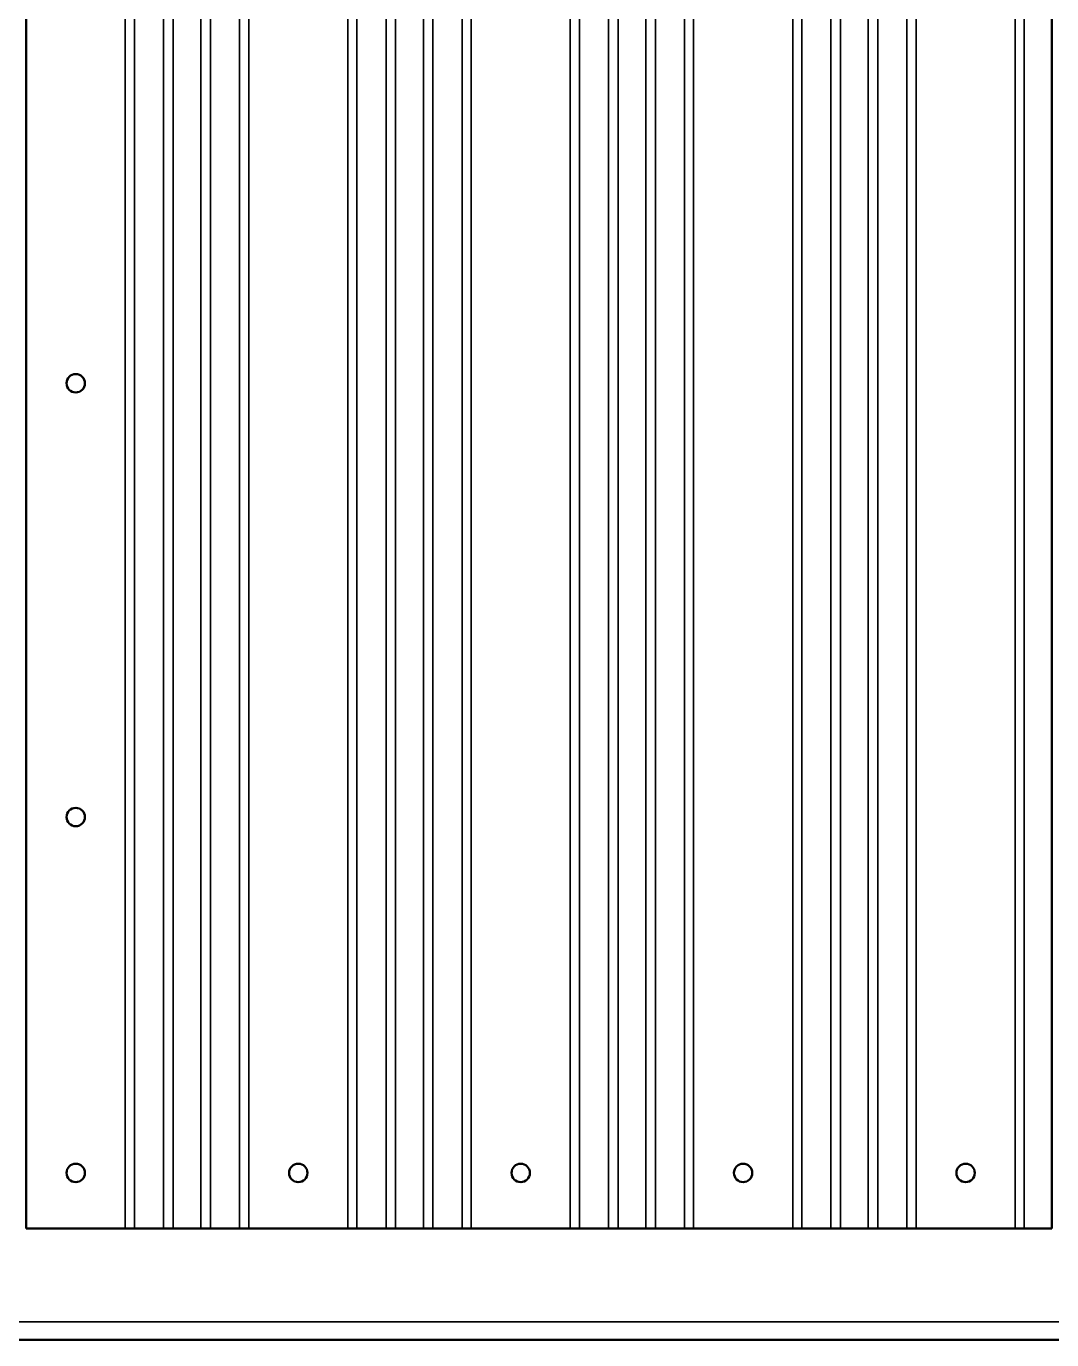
# Model space of a CAD drawing. Header units: millimetres. Extents: x 0 to 25230, y 0 to 17820.
# Drawn here: x 5399 to 6091, y 6593 to 7479 of the extents above; entities that cross this region are included whole.
import ezdxf

# ---------------------------------------------------------------- set-up
doc = ezdxf.new("R2010")
doc.units = ezdxf.units.MM
doc.header["$LTSCALE"] = 30
doc.layers.add('Видимые тонкие (ГОСТ)', color=7, linetype='Continuous', lineweight=35)
doc.layers.add('Видимый контур (ГОСТ)', color=7, linetype='Continuous', lineweight=50)

msp = doc.modelspace()

# ---------------------------------------------------------------- linework, layer by layer
at = {"layer": 'Видимые тонкие (ГОСТ)'}
for p, q in [((5465.8788, 8415.5684), (5465.8788, 6668.0684)), ((5472.0415, 8415.5684), (5472.0415, 6668.0684)), ((5491.6902, 8415.5684), (5491.6902, 6668.0684)), ((5498.0923, 8415.5684), (5498.0923, 6668.0684)), ((5516.877, 8415.5684), (5516.877, 6668.0684)), ((5523.2791, 8415.5684), (5523.2791, 6668.0684)), ((5542.9278, 8415.5684), (5542.9278, 6668.0684)), ((5549.0905, 8415.5684), (5549.0905, 6668.0684)), ((5615.8788, 8415.5684), (5615.8788, 6668.0684)), ((5622.0415, 8415.5684), (5622.0415, 6668.0684)), ((5641.6902, 8415.5684), (5641.6902, 6668.0684)), ((5648.0923, 8415.5684), (5648.0923, 6668.0684)), ((5666.877, 8415.5684), (5666.877, 6668.0684)), ((5673.2791, 8415.5684), (5673.2791, 6668.0684)), ((5692.9278, 8415.5684), (5692.9278, 6668.0684)), ((5699.0905, 8415.5684), (5699.0905, 6668.0684)), ((5765.8788, 8415.5684), (5765.8788, 6668.0684)), ((5772.0415, 8415.5684), (5772.0415, 6668.0684)), ((5791.6902, 8415.5684), (5791.6902, 6668.0684)), ((5798.0923, 8415.5684), (5798.0923, 6668.0684)), ((5816.877, 8415.5684), (5816.877, 6668.0684)), ((5823.2791, 8415.5684), (5823.2791, 6668.0684)), ((5842.9278, 8415.5684), (5842.9278, 6668.0684)), ((5849.0905, 8415.5684), (5849.0905, 6668.0684)), ((5915.8788, 8415.5684), (5915.8788, 6668.0684)), ((5922.0415, 8415.5684), (5922.0415, 6668.0684)), ((5941.6903, 8415.5684), (5941.6903, 6668.0684)), ((5948.0923, 8415.5684), (5948.0923, 6668.0684)), ((5966.877, 8415.5684), (5966.877, 6668.0684)), ((5973.2792, 6668.0684), (5973.2792, 8415.5684)), ((5992.9264, 8415.5684), (5992.9264, 6668.0684)), ((5999.0893, 8415.5684), (5999.0893, 6668.0684)), ((6065.9417, 8415.5684), (6065.9417, 6668.0684)), ((6072.0456, 8415.5684), (6072.0456, 6668.0684)), ((6103.5225, 6605.0684), (2928.8966, 6605.0684))]:
    msp.add_line(p, q, dxfattribs=at)
at = {"layer": 'Видимый контур (ГОСТ)'}
for p, q in [((5399.0905, 8453.0684), (5399.0905, 6668.0684)), ((6090.5397, 8415.5684), (6090.5397, 6668.0684)), ((5465.8788, 6668.0684), (5399.0905, 6668.0684)), ((5472.0415, 6668.0684), (5465.8788, 6668.0684)), ((5491.6902, 6668.0684), (5472.0415, 6668.0684)), ((5491.6902, 6668.0684), (5498.0923, 6668.0684)), ((5516.877, 6668.0684), (5498.0923, 6668.0684)), ((5516.877, 6668.0684), (5523.2791, 6668.0684)), ((5542.9278, 6668.0684), (5523.2791, 6668.0684)), ((5549.0905, 6668.0684), (5542.9278, 6668.0684)), ((5615.8788, 6668.0684), (5549.0905, 6668.0684)), ((5622.0415, 6668.0684), (5615.8788, 6668.0684)), ((5641.6902, 6668.0684), (5622.0415, 6668.0684)), ((5641.6902, 6668.0684), (5648.0923, 6668.0684)), ((5666.877, 6668.0684), (5648.0923, 6668.0684)), ((5666.877, 6668.0684), (5673.2791, 6668.0684)), ((5692.9278, 6668.0684), (5673.2791, 6668.0684)), ((5699.0905, 6668.0684), (5692.9278, 6668.0684)), ((5765.8788, 6668.0684), (5699.0905, 6668.0684)), ((5772.0415, 6668.0684), (5765.8788, 6668.0684)), ((5791.6902, 6668.0684), (5772.0415, 6668.0684)), ((5791.6902, 6668.0684), (5798.0923, 6668.0684)), ((5816.877, 6668.0684), (5798.0923, 6668.0684)), ((5816.877, 6668.0684), (5823.2791, 6668.0684)), ((5842.9278, 6668.0684), (5823.2791, 6668.0684)), ((5849.0905, 6668.0684), (5842.9278, 6668.0684)), ((5915.8788, 6668.0684), (5849.0905, 6668.0684)), ((5922.0415, 6668.0684), (5915.8788, 6668.0684)), ((5941.6903, 6668.0684), (5922.0415, 6668.0684)), ((5941.6903, 6668.0684), (5948.0923, 6668.0684)), ((5966.877, 6668.0684), (5948.0923, 6668.0684)), ((5966.877, 6668.0684), (5973.2792, 6668.0684)), ((5992.9264, 6668.0684), (5973.2792, 6668.0684)), ((5999.0893, 6668.0684), (5992.9264, 6668.0684)), ((6065.9417, 6668.0684), (5999.0893, 6668.0684)), ((6072.0456, 6668.0684), (6065.9417, 6668.0684)), ((6090.5397, 6668.0684), (6072.0456, 6668.0684)), ((6106.2689, 6593.0684), (2924.7961, 6593.0684))]:
    msp.add_line(p, q, dxfattribs=at)
for centre in [(5432.4655, 7238.0684), (5432.4655, 6945.5684), (5432.4655, 6705.5684), (5582.4655, 6705.5684), (5732.4655, 6705.5684), (5882.4655, 6705.5684), (6032.4655, 6705.5684)]:
    msp.add_circle(centre, 6.1913, dxfattribs=at)

doc.saveas('drawing.dxf')
